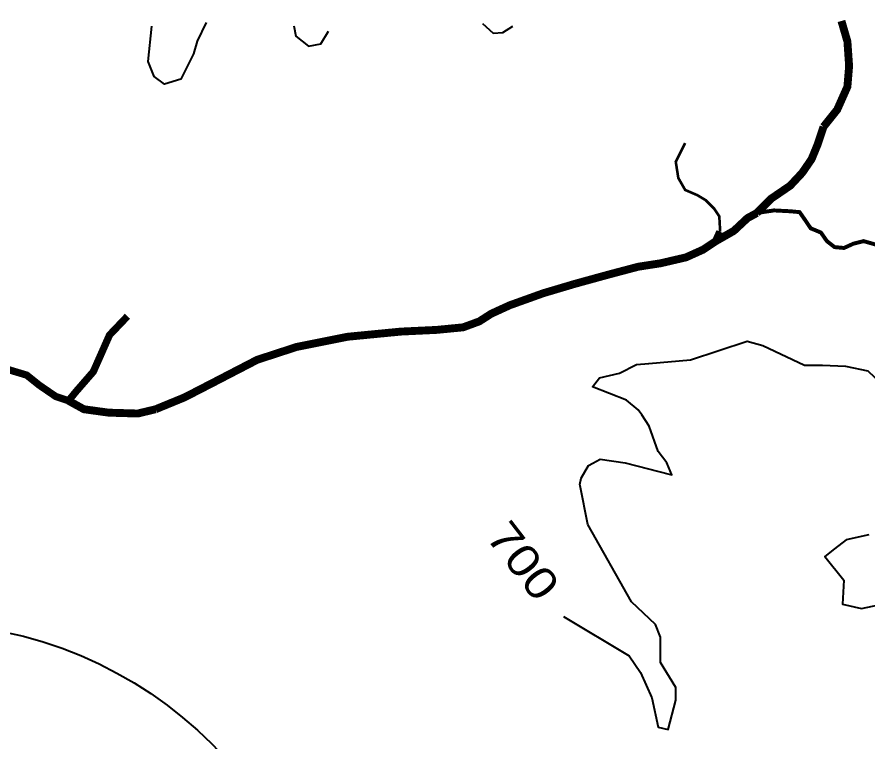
# Model space of a CAD drawing. Header units: inches. Extents: x -43639 to 75791, y -33466 to 47612.
# Drawn here: x 19158 to 51508, y 18645 to 46207 of the extents above; entities that cross this region are included whole.
import ezdxf

# ---------------------------------------------------------------- set-up
doc = ezdxf.new("R2010")
doc.units = ezdxf.units.IN
doc.header["$LTSCALE"] = 8
doc.header["$MEASUREMENT"] = 0
doc.linetypes.add('DIVIDE3', pattern=[0.75, 0.25, -0.125, 0, -0.125, 0, -0.125, 0, -0.125])
for name, color, linetype in [('A-Elev', 7, 'CONTINUOUS'), ('TOPO100', 14, 'CONTINUOUS'), ('TOPOCREEK', 5, 'CONTINUOUS')]:
    doc.layers.add(name, color=color, linetype=linetype)
doc.styles.get("Standard").update_dxf_attribs({"font": 'txt', "height": 0.2})

# ---------------------------------------------------------------- blocks, each defined once
blk = doc.blocks.new('801')
at = {"layer": 'TOPO100', "linetype": 'Continuous'}
for points in [[(39937, 23413), (42431, 21917), (42857, 21287), (43289, 20327), (43532, 19213), (43916, 19117), (44201, 20231), (44201, 20711), (43625, 21671), (43625, 22631), (43433, 23111), (42521, 23975), (40857, 26919), (40563, 28387), (40563, 28387), (40553, 28439), (40601, 28679), (40889, 29159), (41047, 29247), (41047, 29247), (41321, 29399), (42281, 29255), (43995, 28819), (43995, 28819), (44045, 28801), (43865, 29255), (43529, 29687), (43193, 30647), (42905, 31079), (42769, 31268), (42769, 31268), (42330, 31642), (42330, 31642), (41037, 32144), (41299, 32487), (41299, 32487), (42060, 32666), (42060, 32666), (42713, 32999), (43178, 33038), (43178, 33038), (44761, 33170), (46913, 33887), (47513, 33719), (49093, 32977), (49776, 32977), (50655, 32929), (51497, 32759), (52265, 32039)], [(51545, 26519), (50681, 26327), (50239, 25989), (50239, 25989), (49865, 25703), (50585, 24791), (50537, 23879), (51257, 23726), (52876, 24059)]]:
    blk.add_lwpolyline(points, dxfattribs=at)
blk = doc.blocks.new('902')
at = {"layer": 'TOPO100', "linetype": 'Continuous'}
for points in [[(26347, 45997), (26009, 45287), (25865, 44807), (25385, 43847), (24761, 43655), (24377, 43943), (24146, 44519), (24281, 45863)], [(36857, 45959), (37262, 45587), (37626, 45621), (37626, 45621), (38009, 45863)], [(29675, 45867), (29753, 45479), (30233, 45095), (30713, 45191), (31001, 45671)]]:
    blk.add_lwpolyline(points, dxfattribs=at)

msp = doc.modelspace()

# ---------------------------------------------------------------- linework, layer by layer
at = {"layer": 'A-Elev'}
msp.add_circle((15493, 7499, 24023), 15658, dxfattribs=at)
at = {"layer": 'TOPO100', "linetype": 'Continuous'}
for points in [[(39937, 23413), (42431, 21917), (42857, 21287), (43289, 20327), (43532, 19213), (43916, 19117), (44201, 20231), (44201, 20711), (43625, 21671), (43625, 22631), (43433, 23111), (42521, 23975), (40857, 26919), (40563, 28387), (40563, 28387), (40553, 28439), (40601, 28679), (40889, 29159), (41047, 29247), (41047, 29247), (41321, 29399), (42281, 29255), (43995, 28819), (43995, 28819), (44045, 28801), (43865, 29255), (43529, 29687), (43193, 30647), (42905, 31079), (42769, 31268), (42769, 31268), (42330, 31642), (42330, 31642), (41037, 32144), (41299, 32487), (41299, 32487), (42060, 32666), (42060, 32666), (42713, 32999), (43178, 33038), (43178, 33038), (44761, 33170), (46913, 33887), (47513, 33719), (49093, 32977), (49776, 32977), (50655, 32929), (51497, 32759), (52265, 32039)], [(51545, 26519), (50681, 26327), (50239, 25989), (50239, 25989), (49865, 25703), (50585, 24791), (50537, 23879), (51257, 23726), (52876, 24059)]]:
    msp.add_lwpolyline(points, dxfattribs=at)
at = {"layer": 'TOPOCREEK'}
for points, const_width in [([(49817, 42034), (50337, 42683), (50726, 43559), (50791, 44337), (50726, 45278), (50499, 46057)], 300), ([(47285, 38757), (47837, 39308), (48551, 39795), (49006, 40282), (49363, 40801), (49590, 41352), (49817, 42034)], 300), ([(45889, 38043), (45856, 38627), (45662, 38919), (45337, 39244), (45012, 39438), (44558, 39633), (44298, 40087), (44201, 40704), (44558, 41417)], 100), ([(40369, 36064), (41668, 36421), (42772, 36713), (43616, 36843), (44590, 37070), (45239, 37362), (45726, 37686), (45889, 38043)], 300), ([(24428, 31295), (25532, 31749), (26539, 32268), (28292, 33176), (29785, 33663), (31733, 34052), (33746, 34247), (35110, 34312), (36116, 34409), (36733, 34636), (37188, 34928), (37902, 35253), (39168, 35707), (40369, 36064)], 300), ([(21117, 31619), (21701, 31295), (22643, 31165), (23747, 31132), (24428, 31295)], 300)]:
    msp.add_lwpolyline(points, dxfattribs=dict(at, const_width=const_width))
at = {"layer": 'TOPOCREEK', "linetype": 'DIVIDE3'}
for points, const_width in [([(45726, 37686), (46408, 38076), (46928, 38562), (47285, 38757)], 300), ([(47285, 38757), (47934, 38854), (48551, 38822), (48908, 38789), (49135, 38465), (49330, 38173), (49493, 38108), (49720, 38011), (49947, 37686), (50239, 37459), (50596, 37427), (50954, 37589), (51343, 37686), (51798, 37556)], 150), ([(14981, 23086), (15273, 24254), (15370, 25487), (15532, 26460), (15662, 27855), (15825, 28667), (16084, 29251), (16766, 29899), (17513, 30516), (17967, 31424), (18000, 32138), (18097, 32625), (18519, 32819), (18877, 32787), (19526, 32592), (20013, 32203), (20630, 31781), (21117, 31619), (21409, 31976), (22058, 32722), (22675, 34117), (23357, 34831)], 275)]:
    msp.add_lwpolyline(points, dxfattribs=dict(at, const_width=const_width))
at = {"layer": 'TOPOCREEK'}
for points in [[(24428, 31295), (25532, 31749), (26539, 32268), (28292, 33176), (29785, 33663), (31733, 34052), (33746, 34247), (35110, 34312), (36116, 34409), (36733, 34636), (37188, 34928), (37902, 35253), (39168, 35707), (40369, 36064)], [(21117, 31619), (21701, 31295), (22643, 31165), (23747, 31132), (24428, 31295)]]:
    msp.add_lwpolyline(points, dxfattribs=at)

# ---------------------------------------------------------------- block references
for name in ['902', '801']:
    msp.add_blockref(name, (0, 0), dxfattribs=at)

# ---------------------------------------------------------------- texts
at = {"layer": 'TOPO100', "width": 1.2}
msp.add_text('700', height=1200, rotation=307.6709, dxfattribs=at).set_placement((36945, 26439))

doc.saveas('drawing.dxf')
